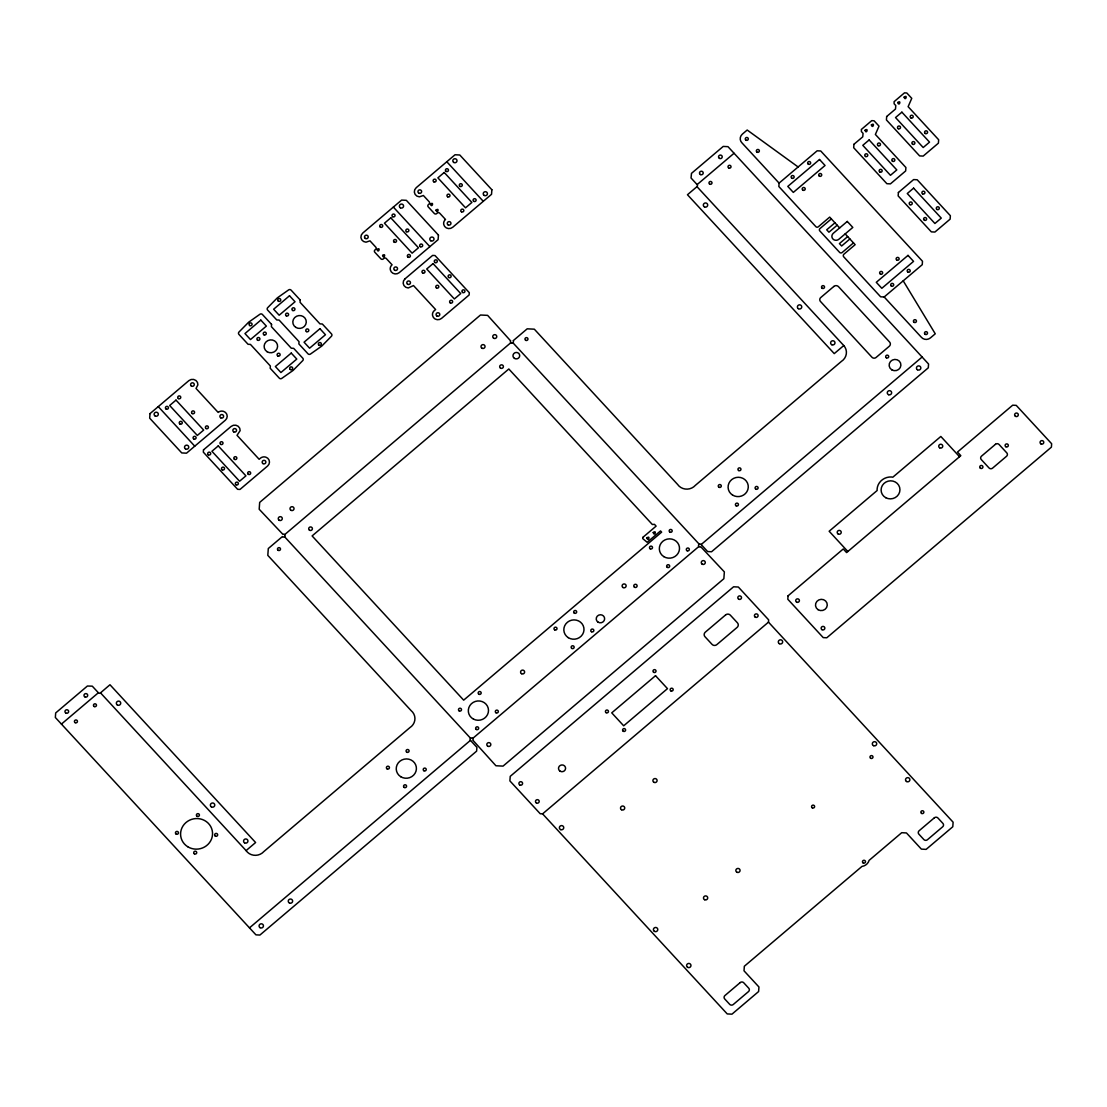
<?xml version="1.0" encoding="UTF-8"?>
<svg xmlns="http://www.w3.org/2000/svg" width="1107" height="1107" viewBox="0 0 1107 1107"><rect width="100%" height="100%" fill="white"/><g stroke="black" fill="none" stroke-linecap="round" stroke-linejoin="round"><path stroke-width="1.5" d="M768.479 622.148L768.645 619.865L738.341 587.028L733.581 586.793L510.23 776.353L509.898 780.905L540.216 813.742L542.582 813.866L768.479 622.148L953.113 822.197L952.795 826.749L926.144 849.373L921.384 849.124L906.453 832.948L901.707 832.699L869.092 860.388A8.496 8.109 -9.5 0 1 861.979 866.407L744.333 966.259L744.015 970.811L758.945 986.987L758.613 991.54L731.962 1014.164L727.216 1013.915L542.582 813.866M845.181 233.895L855.144 244.675L843.963 254.167A2.006 1.91 -9.5 0 0 843.769 256.879L880.619 296.801L884.175 296.98L922.256 264.67L922.491 261.266L820.73 150.981L817.16 150.801L779.093 183.112L778.844 186.53L815.873 226.658A1.73 1.661 -9.5 0 0 818.198 226.88L829.697 217.11L839.659 227.904M100.502 692.857L109.98 684.749L255.606 842.524L246.086 850.605L100.502 692.857A1.522 1.453 -9.5 0 1 98.371 692.747L61.438 724.089M405.148 278.729L432.629 255.413L435.009 255.537L469.299 292.691L469.133 294.974L441.527 318.401A5.48 5.231 -9.5 0 1 432.574 315.592L432.477 314.222A5.48 5.231 -9.5 0 1 434.345 310.61L435.605 309.531L413.492 285.551L408.248 287.972A5.48 5.231 -9.5 0 1 405.024 278.839L405.176 278.756M284.665 534.639L510.825 342.713M696.981 186.654L843.769 345.55L834.249 353.617L687.461 194.735L696.981 186.654A1.522 1.453 -9.5 0 0 697.119 184.606L734.052 153.264M831.357 218.909L819.969 228.582A1.73 1.647 -9.5 0 0 819.858 230.976L839.604 252.368A1.799 1.716 -9.5 0 0 842.15 252.507L853.483 242.876M834.955 222.811L826.708 229.799L828.922 232.207L837.169 225.205M847.671 236.594L839.424 243.595L841.638 245.989L849.885 238.987M249.49 927.86L470.447 740.348A1.522 1.453 -9.5 0 1 470.489 738.397A1.522 1.453 -9.5 0 1 472.537 738.244A1.522 1.453 -9.5 0 1 472.841 740.168L495.922 765.753L503.048 766.113L723.867 578.712L724.352 571.89L700.773 546.761A1.522 1.453 -9.5 0 1 698.766 546.346A1.522 1.453 -9.5 0 1 699.057 544.409A1.522 1.453 -9.5 0 1 701.105 544.478L707.608 551.535L711.538 551.77L928.289 367.815L928.565 364.023L727.977 146.664L723.217 146.428L691.488 173.356L691.045 178.006L697.119 184.606M472.731 738.411L698.891 546.471M701.16 544.547L922.117 357.035M699.278 544.257L512.956 342.824M798.119 166.963L747.183 130.031L742.368 134.127A6.338 6.047 -9.5 0 0 742.036 142.955L779.093 183.112M884.175 296.98L921.245 337.137A6.338 6.047 -9.5 0 0 930.42 337.898L935.249 333.802L903.215 280.832M959.534 456.721L940.839 436.462L892.809 477.214L891.453 476.979A13.492 12.869 -9.5 0 0 877.09 489.156L877.173 490.484L829.157 531.249L847.851 551.507M446.785 161.747L483.289 201.308M393.359 207.092L429.862 246.653M284.527 536.687L470.586 738.3M470.447 740.348L476.896 747.336L476.619 751.141L259.91 935.055L255.938 934.848L55.35 717.502L55.682 712.95L87.398 686.022L92.282 686.16L98.371 692.747M158.259 406.615L194.763 446.176M843.769 345.55A11.181 10.669 -9.5 0 1 841.334 361.463L695.39 485.323A11.181 10.669 -9.5 0 1 677.581 484.409L534.321 329.18L527.195 328.821L513.108 340.776A1.522 1.453 -9.5 0 1 513.053 342.727A1.522 1.453 -9.5 0 1 511.005 342.879A1.522 1.453 -9.5 0 1 510.701 340.956L487.62 315.37L480.493 315.011L259.675 502.412L259.19 509.248L282.866 534.321A1.522 1.453 -9.5 0 1 284.817 534.847A1.522 1.453 -9.5 0 1 284.416 536.77A1.522 1.453 -9.5 0 1 282.382 536.577L268.295 548.532L267.811 555.368L411.071 710.583A11.181 10.669 -9.5 0 1 409.839 727.659L263.895 851.518A11.181 10.669 -9.5 0 1 246.086 850.605M150.012 413.617L149.68 418.169L181.756 452.929L186.516 453.178L225.344 420.217A5.48 5.231 -9.5 0 0 223.531 411.347L222.12 411.098A5.48 5.231 -9.5 0 0 218.162 412.427L196.036 388.446L197.89 384.835A5.48 5.231 -9.5 0 0 188.84 380.656L150.012 413.617M203.494 449.871L203.328 452.154L237.631 489.308L239.998 489.432L267.603 466.005A5.48 5.231 -9.5 0 0 265.791 457.136L264.379 456.887A5.48 5.231 -9.5 0 0 260.408 458.215L259.149 459.294L237.023 435.314L240.15 430.623A5.48 5.231 -9.5 0 0 231.1 426.444L203.494 449.871M271.547 324.365L271.381 326.648L291.293 348.221L293.673 348.345L302.792 358.225A1.854 1.771 -9.5 0 1 302.737 360.619L293.106 370.416L281.787 378.386A1.854 1.771 -9.5 0 1 279.31 378.151L270.191 368.271L270.357 365.988L250.445 344.415L248.065 344.291L238.932 334.411A1.854 1.771 -9.5 0 1 239.001 332.017L248.632 322.22L259.937 314.25A1.854 1.771 -9.5 0 1 262.414 314.485L271.547 324.365M300.218 300.025L300.066 302.308L319.978 323.881L322.345 324.005L331.477 333.885A1.854 1.771 -9.5 0 1 331.408 336.279L321.777 346.076L310.472 354.046A1.854 1.771 -9.5 0 1 307.995 353.811L298.876 343.931L299.028 341.648L279.116 320.075L276.75 319.951L267.617 310.071A1.854 1.771 -9.5 0 1 267.686 307.677L277.317 297.88L288.623 289.909A1.854 1.771 -9.5 0 1 291.099 290.145L300.218 300.025M438.441 235.099L438.109 239.652L399.281 272.613A5.48 5.231 -9.5 0 1 390.314 269.804L390.218 268.434A5.48 5.231 -9.5 0 1 392.086 264.822L386.274 258.526A1.688 1.605 -9.5 0 0 383.908 258.401L383.271 258.941A1.688 1.605 -9.5 0 1 380.891 258.817L374.803 252.23A1.688 1.605 -9.5 0 1 374.969 249.947L375.605 249.421A1.688 1.605 -9.5 0 0 375.771 247.138L369.959 240.842L365.988 242.184A5.48 5.231 -9.5 0 1 362.764 233.051L401.606 200.09L406.352 200.339L438.441 235.099M491.868 189.754L491.536 194.306L452.708 227.267A5.48 5.231 -9.5 0 1 443.741 224.458L443.644 223.088A5.48 5.231 -9.5 0 1 445.512 219.477L439.7 213.181A1.688 1.605 -9.5 0 0 437.334 213.056L436.698 213.596A1.688 1.605 -9.5 0 1 434.318 213.471L428.229 206.884A1.688 1.605 -9.5 0 1 428.395 204.615L429.032 204.075A1.688 1.605 -9.5 0 0 429.198 201.792L423.386 195.496L419.415 196.838A5.48 5.231 -9.5 0 1 416.204 187.706L455.032 154.759L459.779 154.994L491.868 189.754M642.807 537.421L642.724 538.597L647.152 542.292L660.533 530.931L661.64 532.135L463.667 700.15L312.105 535.926L508.819 368.991L652.355 524.51L654.458 524.331L656.105 526.129L642.807 537.421M788.059 595.829L787.81 599.247L823.207 637.604L826.777 637.784L1051.401 447.145L1051.65 443.741L1016.254 405.383L1012.684 405.19L957.486 452.043L960.807 455.641L846.578 552.573L843.257 548.975L788.059 595.829M853.926 144.311L853.691 147.729L886.873 183.693L890.429 183.873L905.664 170.948L905.913 167.531L875.388 134.459L879.013 126.129L874.087 120.801L871.763 120.621L861.357 129.464L861.398 131.567L863.059 133.366L862.754 136.825L853.926 144.311M886.665 116.526L886.43 119.943L919.613 155.907L923.183 156.087L938.404 143.163L938.653 139.745L908.127 106.673L911.753 98.343L906.827 93.002L904.502 92.836L894.096 101.678L894.138 103.781L895.798 105.58L895.494 109.04L886.665 116.526M898.4 192.507L898.151 195.911L931.347 231.875L934.903 232.055L950.138 219.131L950.373 215.713L917.191 179.763L913.621 179.583L898.4 192.507M646.889 537.947C648.301 542.61 650.722 534.736 646.889 537.947M377.058 249.462C378.317 254.167 381.002 246.377 377.058 249.462M382.593 255.454C383.838 260.159 386.537 252.368 382.593 255.454M430.485 204.117C431.744 208.822 434.428 201.031 430.485 204.117M436.02 210.109C437.279 214.813 439.963 207.023 436.02 210.109M653.241 532.522C654.5 537.241 657.184 529.437 653.241 532.522M865.037 130.294C866.283 134.999 868.981 127.208 865.037 130.294M871.375 124.911C872.634 129.616 875.319 121.825 871.375 124.911M897.777 102.508C899.036 107.213 901.721 99.422 897.777 102.508M904.128 97.125C905.374 101.83 908.058 94.04 904.128 97.125M260.823 320.103L244.965 333.567L250.486 339.558L266.358 326.108L260.823 320.103M289.508 295.763L273.637 309.227L279.172 315.218L295.029 301.754L289.508 295.763M175.999 400.111L169.662 405.494L197.323 435.452L203.66 430.07L175.999 400.111M390.799 217.816L384.461 223.199L412.108 253.171L418.46 247.788L390.799 217.816M444.225 172.471L437.888 177.853L465.535 207.825L471.886 202.443L444.225 172.471M291.238 353.078L275.38 366.528L280.915 372.533L296.773 359.069L291.238 353.078M319.923 328.724L304.065 342.188L309.586 348.193L325.458 334.729L319.923 328.724M218.259 445.9L211.921 451.282L239.569 481.241L245.92 475.858L218.259 445.9M433.058 263.604L426.707 268.987L454.368 298.959L460.72 293.563L433.058 263.604M819.526 159.491L787.797 186.419L793.318 192.41L825.047 165.483L819.526 159.491M869.147 139.952L862.796 145.335L890.457 175.307L896.795 169.924L869.147 139.952M901.887 112.167L895.535 117.55L923.196 147.522L929.534 142.139L901.887 112.167M847.27 221.442L833.308 233.286A4.22 4.027 -9.5 0 0 832.907 238.974A4.22 4.027 -9.5 0 0 838.843 239.278L852.805 227.433L847.27 221.442M913.607 188.135L907.27 193.531L934.917 223.489L941.268 218.107L913.607 188.135M833.792 286.478L821.103 297.243A2.975 2.851 -9.5 0 0 820.785 301.796L871.666 356.938A3.003 2.864 -9.5 0 0 876.426 357.174L889.115 346.408A3.141 3.003 -9.5 0 0 889.433 341.855L838.553 286.713A3.321 3.169 -9.5 0 0 833.792 286.478M908.017 255.385L876.287 282.313L881.822 288.304L913.552 261.377L908.017 255.385M725.611 614.925L705.311 632.166A3.376 3.224 -9.5 0 0 704.979 636.719L712.064 644.385A3.376 3.224 -9.5 0 0 716.81 644.634L737.124 627.392A3.376 3.224 -9.5 0 0 737.442 622.84L730.357 615.174A3.376 3.224 -9.5 0 0 725.611 614.925M655.524 675.699L611.742 712.853L623.684 725.805L667.479 688.637L655.524 675.699M995.484 444.294L981.522 456.139A2.532 2.408 -9.5 0 0 981.272 459.557L989.021 467.943A2.532 2.408 -9.5 0 0 992.578 468.136L1006.54 456.278A2.532 2.408 -9.5 0 0 1006.789 452.874L999.04 444.474A2.532 2.408 -9.5 0 0 995.484 444.294M740.182 982.601L724.96 995.525A2.532 2.408 -9.5 0 0 724.711 998.943L729.693 1004.34A2.532 2.408 -9.5 0 0 733.249 1004.519L748.484 991.595A2.532 2.408 -9.5 0 0 748.719 988.177L743.752 982.781A2.532 2.408 -9.5 0 0 740.182 982.601M934.35 817.81L919.128 830.748A2.532 2.408 -9.5 0 0 918.879 834.152L923.861 839.549A2.532 2.408 -9.5 0 0 927.431 839.729L942.652 826.804A2.532 2.408 -9.5 0 0 942.901 823.387L937.92 818.004A2.532 2.408 -9.5 0 0 934.35 817.81M380.379 227.156A1.522 1.453 -9.5 0 0 382.731 226.022A1.522 1.453 -9.5 0 0 380.559 224.652A1.522 1.453 -9.5 0 0 380.379 227.156M394.645 270.205A1.854 1.771 -9.5 0 0 397.524 268.807A1.854 1.771 -9.5 0 0 394.867 267.133A1.854 1.771 -9.5 0 0 394.645 270.205M365.324 238.434A1.854 1.771 -9.5 0 0 368.216 237.05A1.854 1.771 -9.5 0 0 365.545 235.376A1.854 1.771 -9.5 0 0 365.324 238.434M408.026 257.128A1.522 1.453 -9.5 0 0 410.393 255.994A1.522 1.453 -9.5 0 0 408.206 254.624A1.522 1.453 -9.5 0 0 408.026 257.128M394.203 242.142A1.522 1.453 -9.5 0 0 396.555 241.008A1.522 1.453 -9.5 0 0 394.383 239.638A1.522 1.453 -9.5 0 0 394.203 242.142M392.681 216.709A1.522 1.453 -9.5 0 0 395.047 215.574A1.522 1.453 -9.5 0 0 392.86 214.205A1.522 1.453 -9.5 0 0 392.681 216.709M406.504 231.695A1.522 1.453 -9.5 0 0 408.87 230.56A1.522 1.453 -9.5 0 0 406.684 229.191A1.522 1.453 -9.5 0 0 406.504 231.695M420.342 246.681A1.522 1.453 -9.5 0 0 422.694 245.546A1.522 1.453 -9.5 0 0 420.522 244.177A1.522 1.453 -9.5 0 0 420.342 246.681M400.305 207.77A2.103 2.006 -9.5 0 0 403.571 206.193A2.103 2.006 -9.5 0 0 400.554 204.283A2.103 2.006 -9.5 0 0 400.305 207.77M430.72 240.731A2.103 2.006 -9.5 0 0 433.999 239.154A2.103 2.006 -9.5 0 0 430.969 237.258A2.103 2.006 -9.5 0 0 430.72 240.731M459.156 710.888A1.522 1.453 -9.5 0 0 461.508 709.739A1.522 1.453 -9.5 0 0 459.336 708.369A1.522 1.453 -9.5 0 0 459.156 710.888M478.888 694.227A1.522 1.453 -9.5 0 0 481.185 692.982A1.522 1.453 -9.5 0 0 478.944 691.709A1.522 1.453 -9.5 0 0 478.888 694.227M476.301 729.458A1.522 1.453 -9.5 0 0 478.667 728.323A1.522 1.453 -9.5 0 0 476.48 726.953A1.522 1.453 -9.5 0 0 476.301 729.458M495.978 712.77A1.522 1.453 -9.5 0 0 498.33 711.635A1.522 1.453 -9.5 0 0 496.157 710.265A1.522 1.453 -9.5 0 0 495.978 712.77M514.451 358.377A3.376 3.224 -9.5 0 0 519.695 355.845A3.376 3.224 -9.5 0 0 514.852 352.801A3.376 3.224 -9.5 0 0 514.451 358.377M732.543 495.05A10.115 9.659 -9.5 0 0 748.263 487.454A10.115 9.659 -9.5 0 0 733.747 478.321A10.115 9.659 -9.5 0 0 732.543 495.05M718.927 487.218A1.522 1.453 -9.5 0 0 721.294 486.07A1.522 1.453 -9.5 0 0 719.107 484.7A1.522 1.453 -9.5 0 0 718.927 487.218M738.604 470.517A1.522 1.453 -9.5 0 0 740.957 469.382A1.522 1.453 -9.5 0 0 738.784 468.012A1.522 1.453 -9.5 0 0 738.604 470.517M755.749 489.1A1.522 1.453 -9.5 0 0 758.101 487.966A1.522 1.453 -9.5 0 0 755.929 486.596A1.522 1.453 -9.5 0 0 755.749 489.1M736.072 505.788A1.522 1.453 -9.5 0 0 738.438 504.654A1.522 1.453 -9.5 0 0 736.252 503.284A1.522 1.453 -9.5 0 0 736.072 505.788M709.67 184.122A1.522 1.453 -9.5 0 0 711.995 182.932A1.522 1.453 -9.5 0 0 709.781 181.617A1.522 1.453 -9.5 0 0 709.67 184.122M728.683 167.96A1.522 1.453 -9.5 0 0 731.021 166.797A1.522 1.453 -9.5 0 0 728.835 165.441A1.522 1.453 -9.5 0 0 728.683 167.96M473.492 719.121A10.115 9.659 -9.5 0 0 488.505 710.32A10.115 9.659 -9.5 0 0 473.229 702.378A10.115 9.659 -9.5 0 0 473.492 719.121M687.198 550.788A1.522 1.453 -9.5 0 0 689.329 549.293A1.522 1.453 -9.5 0 0 686.935 548.283A1.522 1.453 -9.5 0 0 687.198 550.788M669.832 532.093A1.522 1.453 -9.5 0 0 672.184 530.959A1.522 1.453 -9.5 0 0 670.012 529.589A1.522 1.453 -9.5 0 0 669.832 532.093M650.155 548.781A1.522 1.453 -9.5 0 0 652.507 547.647A1.522 1.453 -9.5 0 0 650.335 546.277A1.522 1.453 -9.5 0 0 650.155 548.781M667.3 567.365A1.522 1.453 -9.5 0 0 669.666 566.231A1.522 1.453 -9.5 0 0 667.479 564.861A1.522 1.453 -9.5 0 0 667.3 567.365M663.771 556.613A10.115 9.659 -9.5 0 0 679.49 549.03A10.115 9.659 -9.5 0 0 664.975 539.898A10.115 9.659 -9.5 0 0 663.771 556.613M309.503 530.198A1.854 1.771 -9.5 0 0 312.395 528.814A1.854 1.771 -9.5 0 0 309.725 527.14A1.854 1.771 -9.5 0 0 309.503 530.198M500.502 368.105A1.854 1.771 -9.5 0 0 503.394 366.708A1.854 1.771 -9.5 0 0 500.724 365.033A1.854 1.771 -9.5 0 0 500.502 368.105M568.278 637.66A10.115 9.659 -9.5 0 0 583.984 630.077A10.115 9.659 -9.5 0 0 569.468 620.944A10.115 9.659 -9.5 0 0 568.278 637.66M574.325 613.14A1.522 1.453 -9.5 0 0 576.678 612.005A1.522 1.453 -9.5 0 0 574.505 610.635A1.522 1.453 -9.5 0 0 574.325 613.14M554.662 629.841A1.522 1.453 -9.5 0 0 557.015 628.693A1.522 1.453 -9.5 0 0 554.842 627.323A1.522 1.453 -9.5 0 0 554.662 629.841M571.807 648.411A1.522 1.453 -9.5 0 0 574.159 647.277A1.522 1.453 -9.5 0 0 571.987 645.907A1.522 1.453 -9.5 0 0 571.807 648.411M591.47 631.723A1.522 1.453 -9.5 0 0 593.836 630.575A1.522 1.453 -9.5 0 0 591.65 629.205A1.522 1.453 -9.5 0 0 591.47 631.723M521.466 673.665A2.02 1.937 -9.5 0 0 524.607 672.143A2.02 1.937 -9.5 0 0 521.701 670.316A2.02 1.937 -9.5 0 0 521.466 673.665M622.992 587.499A2.02 1.937 -9.5 0 0 626.133 585.99A2.02 1.937 -9.5 0 0 623.227 584.15A2.02 1.937 -9.5 0 0 622.992 587.499M525.811 340.375A1.522 1.453 -9.5 0 0 527.97 338.922A1.522 1.453 -9.5 0 0 525.604 337.884A1.522 1.453 -9.5 0 0 525.811 340.375M886.347 357.796A1.522 1.453 -9.5 0 0 888.7 356.662A1.522 1.453 -9.5 0 0 886.527 355.292A1.522 1.453 -9.5 0 0 886.347 357.796M822.183 288.277A1.522 1.453 -9.5 0 0 824.535 287.142A1.522 1.453 -9.5 0 0 822.363 285.772A1.522 1.453 -9.5 0 0 822.183 288.277M891.73 369.793A5.895 5.632 -9.5 0 0 900.89 365.365A5.895 5.632 -9.5 0 0 892.422 360.038A5.895 5.632 -9.5 0 0 891.73 369.793M702.142 564.141A2.02 1.937 -9.5 0 0 705.284 562.633A2.02 1.937 -9.5 0 0 702.392 560.806A2.02 1.937 -9.5 0 0 702.142 564.141M487.675 746.16A2.02 1.937 -9.5 0 0 490.816 744.651A2.02 1.937 -9.5 0 0 487.91 742.825A2.02 1.937 -9.5 0 0 487.675 746.16M560.073 771.164A3.542 3.376 -9.5 0 0 565.58 768.507A3.542 3.376 -9.5 0 0 560.488 765.311A3.542 3.376 -9.5 0 0 560.073 771.164M623.241 731.243A1.522 1.453 -9.5 0 0 625.593 730.108A1.522 1.453 -9.5 0 0 623.421 728.738A1.522 1.453 -9.5 0 0 623.241 731.243M653.656 672.309A1.522 1.453 -9.5 0 0 656.022 671.16A1.522 1.453 -9.5 0 0 653.836 669.79A1.522 1.453 -9.5 0 0 653.656 672.309M670.911 690.92A1.522 1.453 -9.5 0 0 673.181 689.633A1.522 1.453 -9.5 0 0 670.911 688.402A1.522 1.453 -9.5 0 0 670.911 690.92M606.096 712.673A1.522 1.453 -9.5 0 0 608.449 711.538A1.522 1.453 -9.5 0 0 606.276 710.168A1.522 1.453 -9.5 0 0 606.096 712.673M598.084 622.162A4.22 4.027 -9.5 0 0 604.63 618.993A4.22 4.027 -9.5 0 0 598.583 615.188A4.22 4.027 -9.5 0 0 598.084 622.162M634.505 587.236A1.688 1.605 -9.5 0 0 637.12 585.977A1.688 1.605 -9.5 0 0 634.698 584.454A1.688 1.605 -9.5 0 0 634.505 587.236M482.112 348.29A2.02 1.937 -9.5 0 0 485.032 346.394A2.02 1.937 -9.5 0 0 481.891 344.955A2.02 1.937 -9.5 0 0 482.112 348.29M290.878 510.258A2.02 1.937 -9.5 0 0 294.033 508.736A2.02 1.937 -9.5 0 0 291.127 506.909A2.02 1.937 -9.5 0 0 290.878 510.258M493.625 338.202A2.02 1.937 -9.5 0 0 496.766 336.68A2.02 1.937 -9.5 0 0 493.86 334.854A2.02 1.937 -9.5 0 0 493.625 338.202M279.144 520.221A2.02 1.937 -9.5 0 0 282.285 518.699A2.02 1.937 -9.5 0 0 279.379 516.872A2.02 1.937 -9.5 0 0 279.144 520.221M117.328 704.965A2.186 2.089 -9.5 0 0 120.718 703.305A2.186 2.089 -9.5 0 0 117.563 701.34A2.186 2.089 -9.5 0 0 117.328 704.965M211.409 806.892A2.186 2.089 -9.5 0 0 214.758 805.121A2.186 2.089 -9.5 0 0 211.534 803.253A2.186 2.089 -9.5 0 0 211.409 806.892M244.536 842.801A2.186 2.089 -9.5 0 0 247.94 841.168A2.186 2.089 -9.5 0 0 244.785 839.189A2.186 2.089 -9.5 0 0 244.536 842.801M831.869 344.761A2.186 2.089 -9.5 0 0 834.969 342.63A2.186 2.089 -9.5 0 0 831.523 341.164A2.186 2.089 -9.5 0 0 831.869 344.761M798.313 308.645A2.186 2.089 -9.5 0 0 801.745 307.082A2.186 2.089 -9.5 0 0 798.659 305.034A2.186 2.089 -9.5 0 0 798.313 308.645M704.536 206.954A2.186 2.089 -9.5 0 0 707.691 204.892A2.186 2.089 -9.5 0 0 704.287 203.342A2.186 2.089 -9.5 0 0 704.536 206.954M85.17 697.036A1.854 1.771 -9.5 0 0 87.674 695.058A1.854 1.771 -9.5 0 0 84.672 694.006A1.854 1.771 -9.5 0 0 85.17 697.036M65.77 713.005A1.854 1.771 -9.5 0 0 68.648 711.621A1.854 1.771 -9.5 0 0 65.991 709.947A1.854 1.771 -9.5 0 0 65.77 713.005M700.413 174.546A1.854 1.771 -9.5 0 0 703.208 172.983A1.854 1.771 -9.5 0 0 700.44 171.474A1.854 1.771 -9.5 0 0 700.413 174.546M719.453 158.384A1.854 1.771 -9.5 0 0 722.234 156.834A1.854 1.771 -9.5 0 0 719.481 155.312A1.854 1.771 -9.5 0 0 719.453 158.384M888.644 394.715A2.186 2.089 -9.5 0 0 891.619 392.432A2.186 2.089 -9.5 0 0 888.105 391.131A2.186 2.089 -9.5 0 0 888.644 394.715M917.385 369.724A2.186 2.089 -9.5 0 0 920.83 368.147A2.186 2.089 -9.5 0 0 917.731 366.099A2.186 2.089 -9.5 0 0 917.385 369.724M289.536 903.049A2.186 2.089 -9.5 0 0 292.622 900.89A2.186 2.089 -9.5 0 0 289.176 899.438A2.186 2.089 -9.5 0 0 289.536 903.049M260.034 927.652A2.186 2.089 -9.5 0 0 263.438 926.006A2.186 2.089 -9.5 0 0 260.297 924.027A2.186 2.089 -9.5 0 0 260.034 927.652M75.165 722.677A1.522 1.453 -9.5 0 0 77.448 721.39A1.522 1.453 -9.5 0 0 75.179 720.159A1.522 1.453 -9.5 0 0 75.165 722.677M94.247 706.543A1.522 1.453 -9.5 0 0 96.475 705.201A1.522 1.453 -9.5 0 0 94.178 704.024A1.522 1.453 -9.5 0 0 94.247 706.543M404.207 787.437A1.522 1.453 -9.5 0 0 406.573 786.302A1.522 1.453 -9.5 0 0 404.387 784.932A1.522 1.453 -9.5 0 0 404.207 787.437M423.884 770.749A1.522 1.453 -9.5 0 0 426.237 769.614A1.522 1.453 -9.5 0 0 424.064 768.23A1.522 1.453 -9.5 0 0 423.884 770.749M387.09 768.881A1.522 1.453 -9.5 0 0 389.429 767.691A1.522 1.453 -9.5 0 0 387.201 766.376A1.522 1.453 -9.5 0 0 387.09 768.881M406.85 752.234A1.522 1.453 -9.5 0 0 409.092 750.906A1.522 1.453 -9.5 0 0 406.795 749.716A1.522 1.453 -9.5 0 0 406.85 752.234M400.679 776.685A10.115 9.659 -9.5 0 0 416.398 769.102A10.115 9.659 -9.5 0 0 401.883 759.969A10.115 9.659 -9.5 0 0 400.679 776.685M278.217 550.345A1.522 1.453 -9.5 0 0 280.5 549.086A1.522 1.453 -9.5 0 0 278.244 547.827A1.522 1.453 -9.5 0 0 278.217 550.345M215.311 836.076A1.522 1.453 -9.5 0 0 217.664 834.927A1.522 1.453 -9.5 0 0 215.491 833.557A1.522 1.453 -9.5 0 0 215.311 836.076M187.636 846.675A16.01 15.29 -9.5 0 0 212.516 834.664A16.01 15.29 -9.5 0 0 189.532 820.204A16.01 15.29 -9.5 0 0 187.636 846.675M176.124 834.069A1.522 1.453 -9.5 0 0 178.476 832.921A1.522 1.453 -9.5 0 0 176.29 831.565A1.522 1.453 -9.5 0 0 176.124 834.069M197.032 816.274A1.522 1.453 -9.5 0 0 199.412 815.181A1.522 1.453 -9.5 0 0 197.267 813.77A1.522 1.453 -9.5 0 0 197.032 816.274M194.375 853.843A1.522 1.453 -9.5 0 0 196.728 852.708A1.522 1.453 -9.5 0 0 194.555 851.338A1.522 1.453 -9.5 0 0 194.375 853.843M939.608 447.782A2.02 1.937 -9.5 0 0 942.749 446.273A2.02 1.937 -9.5 0 0 939.857 444.447A2.02 1.937 -9.5 0 0 939.608 447.782M838.137 533.975A2.02 1.937 -9.5 0 0 841.223 532.37A2.02 1.937 -9.5 0 0 838.276 530.627A2.02 1.937 -9.5 0 0 838.137 533.975M885.794 497.721A9.437 9.008 -9.5 0 0 899.949 489.723A9.437 9.008 -9.5 0 0 885.821 482.099A9.437 9.008 -9.5 0 0 885.794 497.721M796.888 602.263A1.854 1.771 -9.5 0 0 799.379 600.298A1.854 1.771 -9.5 0 0 796.39 599.247A1.854 1.771 -9.5 0 0 796.888 602.263M821.961 629.662A1.854 1.771 -9.5 0 0 824.84 628.264A1.854 1.771 -9.5 0 0 822.183 626.59A1.854 1.771 -9.5 0 0 821.961 629.662M1040.884 443.865A1.854 1.771 -9.5 0 0 1043.763 442.482A1.854 1.771 -9.5 0 0 1041.092 440.794A1.854 1.771 -9.5 0 0 1040.884 443.865M1015.437 416.301A1.854 1.771 -9.5 0 0 1018.315 414.904A1.854 1.771 -9.5 0 0 1015.659 413.229A1.854 1.771 -9.5 0 0 1015.437 416.301M818.087 609.694A5.895 5.632 -9.5 0 0 827.261 605.266A5.895 5.632 -9.5 0 0 818.793 599.939A5.895 5.632 -9.5 0 0 818.087 609.694M980.442 468.261A1.605 1.522 -9.5 0 0 982.933 467.071A1.605 1.522 -9.5 0 0 980.636 465.618A1.605 1.522 -9.5 0 0 980.442 468.261M1005.834 446.73A1.605 1.522 -9.5 0 0 1008.325 445.526A1.605 1.522 -9.5 0 0 1006.014 444.073A1.605 1.522 -9.5 0 0 1005.834 446.73M891.356 286.049A1.522 1.453 -9.5 0 0 893.709 284.914A1.522 1.453 -9.5 0 0 891.536 283.544A1.522 1.453 -9.5 0 0 891.356 286.049M907.851 272.045A1.522 1.453 -9.5 0 0 910.217 270.911A1.522 1.453 -9.5 0 0 908.031 269.541A1.522 1.453 -9.5 0 0 907.851 272.045M896.905 260.131A1.522 1.453 -9.5 0 0 899.147 258.789A1.522 1.453 -9.5 0 0 896.85 257.613A1.522 1.453 -9.5 0 0 896.905 260.131M880.577 274.204A1.522 1.453 -9.5 0 0 882.639 272.613A1.522 1.453 -9.5 0 0 880.203 271.727A1.522 1.453 -9.5 0 0 880.577 274.204M802.852 190.155A1.522 1.453 -9.5 0 0 805.218 189.02A1.522 1.453 -9.5 0 0 803.032 187.65A1.522 1.453 -9.5 0 0 802.852 190.155M819.36 176.151A1.522 1.453 -9.5 0 0 821.712 175.017A1.522 1.453 -9.5 0 0 819.54 173.647A1.522 1.453 -9.5 0 0 819.36 176.151M808.373 164.21A1.522 1.453 -9.5 0 0 810.656 162.95A1.522 1.453 -9.5 0 0 808.387 161.705A1.522 1.453 -9.5 0 0 808.373 164.21M791.796 178.172A1.522 1.453 -9.5 0 0 794.148 177.037A1.522 1.453 -9.5 0 0 791.975 175.667A1.522 1.453 -9.5 0 0 791.796 178.172M892.491 161.248A1.522 1.453 -9.5 0 0 894.843 160.114A1.522 1.453 -9.5 0 0 892.671 158.744A1.522 1.453 -9.5 0 0 892.491 161.248M878.1 145.667A1.522 1.453 -9.5 0 0 880.466 144.533A1.522 1.453 -9.5 0 0 878.28 143.163A1.522 1.453 -9.5 0 0 878.1 145.667M865.536 156.502A1.522 1.453 -9.5 0 0 867.777 155.174A1.522 1.453 -9.5 0 0 865.466 153.998A1.522 1.453 -9.5 0 0 865.536 156.502M880.079 172.166A1.522 1.453 -9.5 0 0 882.141 170.575A1.522 1.453 -9.5 0 0 879.691 169.689A1.522 1.453 -9.5 0 0 880.079 172.166M936.951 209.444A1.522 1.453 -9.5 0 0 939.317 208.296A1.522 1.453 -9.5 0 0 937.131 206.926A1.522 1.453 -9.5 0 0 936.951 209.444M922.574 193.85A1.522 1.453 -9.5 0 0 924.926 192.715A1.522 1.453 -9.5 0 0 922.754 191.345A1.522 1.453 -9.5 0 0 922.574 193.85M910.009 204.698A1.522 1.453 -9.5 0 0 912.251 203.356A1.522 1.453 -9.5 0 0 909.94 202.18A1.522 1.453 -9.5 0 0 910.009 204.698M924.553 220.348A1.522 1.453 -9.5 0 0 926.614 218.757A1.522 1.453 -9.5 0 0 924.165 217.871A1.522 1.453 -9.5 0 0 924.553 220.348M925.148 334.314A1.522 1.453 -9.5 0 0 927.514 333.179A1.522 1.453 -9.5 0 0 925.327 331.809A1.522 1.453 -9.5 0 0 925.148 334.314M914.091 322.331A1.522 1.453 -9.5 0 0 916.444 321.196A1.522 1.453 -9.5 0 0 914.271 319.826A1.522 1.453 -9.5 0 0 914.091 322.331M757.008 152.129A1.522 1.453 -9.5 0 0 759.36 150.981A1.522 1.453 -9.5 0 0 757.188 149.611A1.522 1.453 -9.5 0 0 757.008 152.129M745.938 140.132A1.522 1.453 -9.5 0 0 748.304 138.998A1.522 1.453 -9.5 0 0 746.118 137.628A1.522 1.453 -9.5 0 0 745.938 140.132M185.464 448.875A2.103 2.006 -9.5 0 0 188.744 447.297A2.103 2.006 -9.5 0 0 185.713 445.388A2.103 2.006 -9.5 0 0 185.464 448.875M155.049 415.914A2.103 2.006 -9.5 0 0 158.315 414.336A2.103 2.006 -9.5 0 0 155.298 412.427A2.103 2.006 -9.5 0 0 155.049 415.914M193.739 438.981A1.522 1.453 -9.5 0 0 196.105 437.846A1.522 1.453 -9.5 0 0 193.919 436.476A1.522 1.453 -9.5 0 0 193.739 438.981M179.915 424.009A1.522 1.453 -9.5 0 0 182.268 422.86A1.522 1.453 -9.5 0 0 180.095 421.49A1.522 1.453 -9.5 0 0 179.915 424.009M166.092 409.023A1.522 1.453 -9.5 0 0 168.444 407.888A1.522 1.453 -9.5 0 0 166.271 406.518A1.522 1.453 -9.5 0 0 166.092 409.023M206.054 428.534A1.522 1.453 -9.5 0 0 208.407 427.399A1.522 1.453 -9.5 0 0 206.234 426.029A1.522 1.453 -9.5 0 0 206.054 428.534M192.231 413.561A1.522 1.453 -9.5 0 0 194.583 412.413A1.522 1.453 -9.5 0 0 192.41 411.043A1.522 1.453 -9.5 0 0 192.231 413.561M178.393 398.575A1.522 1.453 -9.5 0 0 180.759 397.441A1.522 1.453 -9.5 0 0 178.573 396.071A1.522 1.453 -9.5 0 0 178.393 398.575M191.4 386.039A1.854 1.771 -9.5 0 0 194.279 384.655A1.854 1.771 -9.5 0 0 191.622 382.98A1.854 1.771 -9.5 0 0 191.4 386.039M220.722 417.809A1.854 1.771 -9.5 0 0 223.6 416.412A1.854 1.771 -9.5 0 0 220.943 414.738A1.854 1.771 -9.5 0 0 220.722 417.809M235.999 484.769A1.522 1.453 -9.5 0 0 238.351 483.634A1.522 1.453 -9.5 0 0 236.178 482.265A1.522 1.453 -9.5 0 0 235.999 484.769M222.175 469.797A1.522 1.453 -9.5 0 0 224.527 468.648A1.522 1.453 -9.5 0 0 222.355 467.279A1.522 1.453 -9.5 0 0 222.175 469.797M208.351 454.811A1.522 1.453 -9.5 0 0 210.704 453.676A1.522 1.453 -9.5 0 0 208.517 452.306A1.522 1.453 -9.5 0 0 208.351 454.811M248.314 474.322A1.522 1.453 -9.5 0 0 250.666 473.187A1.522 1.453 -9.5 0 0 248.494 471.817A1.522 1.453 -9.5 0 0 248.314 474.322M234.476 459.35A1.522 1.453 -9.5 0 0 236.843 458.201A1.522 1.453 -9.5 0 0 234.656 456.831A1.522 1.453 -9.5 0 0 234.476 459.35M220.653 444.364A1.522 1.453 -9.5 0 0 223.005 443.229A1.522 1.453 -9.5 0 0 220.833 441.859A1.522 1.453 -9.5 0 0 220.653 444.364M233.66 431.827A1.854 1.771 -9.5 0 0 236.538 430.443A1.854 1.771 -9.5 0 0 233.881 428.769A1.854 1.771 -9.5 0 0 233.66 431.827M262.982 463.598A1.854 1.771 -9.5 0 0 265.86 462.2A1.854 1.771 -9.5 0 0 263.189 460.526A1.854 1.771 -9.5 0 0 262.982 463.598M519.709 784.932A1.854 1.771 -9.5 0 0 522.587 783.548A1.854 1.771 -9.5 0 0 519.93 781.874A1.854 1.771 -9.5 0 0 519.709 784.932M536.411 802.976A1.854 1.771 -9.5 0 0 539.192 801.399A1.854 1.771 -9.5 0 0 536.411 799.904A1.854 1.771 -9.5 0 0 536.411 802.976M738.687 599.191A1.854 1.771 -9.5 0 0 741.51 597.683A1.854 1.771 -9.5 0 0 738.784 596.12A1.854 1.771 -9.5 0 0 738.687 599.191M755.223 617.125A1.854 1.771 -9.5 0 0 758.101 615.741A1.854 1.771 -9.5 0 0 755.444 614.067A1.854 1.771 -9.5 0 0 755.223 617.125M249.725 325.541A1.522 1.453 -9.5 0 0 252.078 324.406A1.522 1.453 -9.5 0 0 249.905 323.036A1.522 1.453 -9.5 0 0 249.725 325.541M290.325 369.53A1.522 1.453 -9.5 0 0 292.677 368.396A1.522 1.453 -9.5 0 0 290.504 367.026A1.522 1.453 -9.5 0 0 290.325 369.53M257.557 340.153A1.522 1.453 -9.5 0 0 259.91 339.019A1.522 1.453 -9.5 0 0 257.737 337.649A1.522 1.453 -9.5 0 0 257.557 340.153M264.033 334.84A1.522 1.453 -9.5 0 0 266.261 333.498A1.522 1.453 -9.5 0 0 263.95 332.335A1.522 1.453 -9.5 0 0 264.033 334.84M277.76 355.928A1.522 1.453 -9.5 0 0 280.126 354.78A1.522 1.453 -9.5 0 0 277.94 353.41A1.522 1.453 -9.5 0 0 277.76 355.928M267.105 351.722A6.739 6.434 -9.5 0 0 277.58 346.657A6.739 6.434 -9.5 0 0 267.908 340.569A6.739 6.434 -9.5 0 0 267.105 351.722M295.79 327.381A6.739 6.434 -9.5 0 0 306.265 322.317A6.739 6.434 -9.5 0 0 296.593 316.228A6.739 6.434 -9.5 0 0 295.79 327.381M306.445 331.588A1.522 1.453 -9.5 0 0 308.798 330.44A1.522 1.453 -9.5 0 0 306.625 329.07A1.522 1.453 -9.5 0 0 306.445 331.588M292.705 310.5A1.522 1.453 -9.5 0 0 294.946 309.157A1.522 1.453 -9.5 0 0 292.635 307.995A1.522 1.453 -9.5 0 0 292.705 310.5M286.243 315.813A1.522 1.453 -9.5 0 0 288.595 314.679A1.522 1.453 -9.5 0 0 286.422 313.309A1.522 1.453 -9.5 0 0 286.243 315.813M278.397 301.201A1.522 1.453 -9.5 0 0 280.763 300.052A1.522 1.453 -9.5 0 0 278.577 298.682A1.522 1.453 -9.5 0 0 278.397 301.201M318.996 345.19A1.522 1.453 -9.5 0 0 321.362 344.056A1.522 1.453 -9.5 0 0 319.176 342.686A1.522 1.453 -9.5 0 0 318.996 345.19M436.905 315.993A1.854 1.771 -9.5 0 0 439.783 314.596A1.854 1.771 -9.5 0 0 437.127 312.921A1.854 1.771 -9.5 0 0 436.905 315.993M407.584 284.222A1.854 1.771 -9.5 0 0 410.476 282.839A1.854 1.771 -9.5 0 0 407.805 281.164A1.854 1.771 -9.5 0 0 407.584 284.222M422.625 272.945A1.522 1.453 -9.5 0 0 424.991 271.81A1.522 1.453 -9.5 0 0 422.805 270.44A1.522 1.453 -9.5 0 0 422.625 272.945M436.462 287.931A1.522 1.453 -9.5 0 0 438.815 286.796A1.522 1.453 -9.5 0 0 436.642 285.426A1.522 1.453 -9.5 0 0 436.462 287.931M450.286 302.917A1.522 1.453 -9.5 0 0 452.638 301.782A1.522 1.453 -9.5 0 0 450.466 300.412A1.522 1.453 -9.5 0 0 450.286 302.917M434.94 262.497A1.522 1.453 -9.5 0 0 437.293 261.363A1.522 1.453 -9.5 0 0 435.12 259.993A1.522 1.453 -9.5 0 0 434.94 262.497M448.764 277.483A1.522 1.453 -9.5 0 0 451.13 276.349A1.522 1.453 -9.5 0 0 448.944 274.979A1.522 1.453 -9.5 0 0 448.764 277.483M462.601 292.469A1.522 1.453 -9.5 0 0 464.954 291.335A1.522 1.453 -9.5 0 0 462.781 289.965A1.522 1.453 -9.5 0 0 462.601 292.469M653.822 782.248A2.103 2.006 -9.5 0 0 657.088 780.67A2.103 2.006 -9.5 0 0 654.071 778.774A2.103 2.006 -9.5 0 0 653.822 782.248M621.456 809.715A2.103 2.006 -9.5 0 0 624.722 808.138A2.103 2.006 -9.5 0 0 621.705 806.228A2.103 2.006 -9.5 0 0 621.456 809.715M736.778 872.15A2.103 2.006 -9.5 0 0 740.057 870.572A2.103 2.006 -9.5 0 0 737.027 868.663A2.103 2.006 -9.5 0 0 736.778 872.15M704.578 899.7A2.103 2.006 -9.5 0 0 707.705 897.86A2.103 2.006 -9.5 0 0 704.509 896.213A2.103 2.006 -9.5 0 0 704.578 899.7M812.247 807.806A1.522 1.453 -9.5 0 0 814.614 806.657A1.522 1.453 -9.5 0 0 812.427 805.287A1.522 1.453 -9.5 0 0 812.247 807.806M863.142 862.934A1.522 1.453 -9.5 0 0 865.494 861.799A1.522 1.453 -9.5 0 0 863.322 860.43A1.522 1.453 -9.5 0 0 863.142 862.934M870.628 758.253A1.522 1.453 -9.5 0 0 872.994 757.119A1.522 1.453 -9.5 0 0 870.808 755.749A1.522 1.453 -9.5 0 0 870.628 758.253M873.492 745.648A2.186 2.089 -9.5 0 0 876.702 743.655A2.186 2.089 -9.5 0 0 873.34 742.022A2.186 2.089 -9.5 0 0 873.492 745.648M906.481 781.487A2.186 2.089 -9.5 0 0 909.885 779.854A2.186 2.089 -9.5 0 0 906.73 777.875A2.186 2.089 -9.5 0 0 906.481 781.487M921.605 813.437A1.522 1.453 -9.5 0 0 923.875 812.164A1.522 1.453 -9.5 0 0 921.605 810.933A1.522 1.453 -9.5 0 0 921.605 813.437M560.737 829.641A2.186 2.089 -9.5 0 0 563.726 827.372A2.186 2.089 -9.5 0 0 560.225 826.043A2.186 2.089 -9.5 0 0 560.737 829.641M654.375 931.319A2.186 2.089 -9.5 0 0 657.779 929.672A2.186 2.089 -9.5 0 0 654.624 927.694A2.186 2.089 -9.5 0 0 654.375 931.319M779.259 643.651A2.186 2.089 -9.5 0 0 782.663 642.005A2.186 2.089 -9.5 0 0 779.522 640.026A2.186 2.089 -9.5 0 0 779.259 643.651M687.558 967.283A2.186 2.089 -9.5 0 0 690.962 965.636A2.186 2.089 -9.5 0 0 687.821 963.657A2.186 2.089 -9.5 0 0 687.558 967.283M453.732 162.425A2.103 2.006 -9.5 0 0 456.997 160.847A2.103 2.006 -9.5 0 0 453.981 158.951A2.103 2.006 -9.5 0 0 453.732 162.425M433.806 181.825A1.522 1.453 -9.5 0 0 436.158 180.676A1.522 1.453 -9.5 0 0 433.986 179.306A1.522 1.453 -9.5 0 0 433.806 181.825M484.146 195.385A2.103 2.006 -9.5 0 0 487.426 193.808A2.103 2.006 -9.5 0 0 484.396 191.912A2.103 2.006 -9.5 0 0 484.146 195.385M448.072 224.859A1.854 1.771 -9.5 0 0 450.95 223.462A1.854 1.771 -9.5 0 0 448.293 221.787A1.854 1.771 -9.5 0 0 448.072 224.859M473.768 201.336A1.522 1.453 -9.5 0 0 476.121 200.201A1.522 1.453 -9.5 0 0 473.948 198.831A1.522 1.453 -9.5 0 0 473.768 201.336M459.945 186.35A1.522 1.453 -9.5 0 0 462.297 185.215A1.522 1.453 -9.5 0 0 460.125 183.845A1.522 1.453 -9.5 0 0 459.945 186.35M446.107 171.377A1.522 1.453 -9.5 0 0 448.473 170.229A1.522 1.453 -9.5 0 0 446.287 168.859A1.522 1.453 -9.5 0 0 446.107 171.377M461.453 211.783A1.522 1.453 -9.5 0 0 463.819 210.648A1.522 1.453 -9.5 0 0 461.633 209.278A1.522 1.453 -9.5 0 0 461.453 211.783M447.629 196.797A1.522 1.453 -9.5 0 0 449.982 195.662A1.522 1.453 -9.5 0 0 447.809 194.292A1.522 1.453 -9.5 0 0 447.629 196.797M418.764 193.088A1.854 1.771 -9.5 0 0 421.642 191.705A1.854 1.771 -9.5 0 0 418.986 190.03A1.854 1.771 -9.5 0 0 418.764 193.088M912.832 144.38A1.522 1.453 -9.5 0 0 914.88 142.789A1.522 1.453 -9.5 0 0 912.445 141.904A1.522 1.453 -9.5 0 0 912.832 144.38M898.275 128.716A1.522 1.453 -9.5 0 0 900.517 127.388A1.522 1.453 -9.5 0 0 898.22 126.212A1.522 1.453 -9.5 0 0 898.275 128.716M910.853 117.882A1.522 1.453 -9.5 0 0 913.206 116.747A1.522 1.453 -9.5 0 0 911.033 115.377A1.522 1.453 -9.5 0 0 910.853 117.882M925.231 133.463A1.522 1.453 -9.5 0 0 927.583 132.328A1.522 1.453 -9.5 0 0 925.41 130.958A1.522 1.453 -9.5 0 0 925.231 133.463"/></g></svg>
